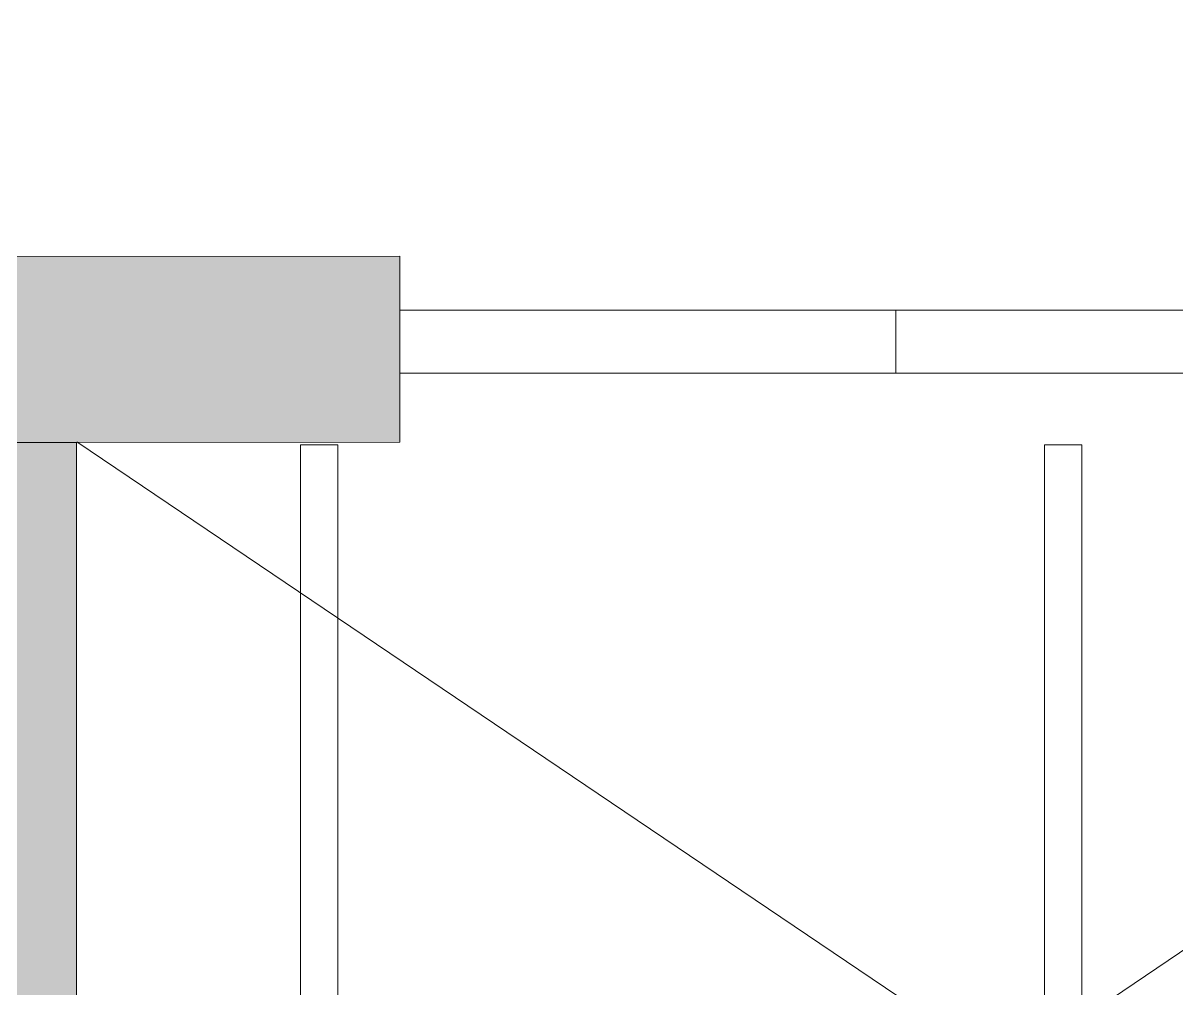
# Model space of a CAD drawing. Header units: metres. Extents: x 31.9 to 124, y -29 to 44.
# Drawn here: x 65.312 to 66.242, y -13.616 to -12.837 of the extents above; entities that cross this region are included whole.
import ezdxf

# ---------------------------------------------------------------- set-up
doc = ezdxf.new("R2010")
doc.units = ezdxf.units.M
doc.header["$LTSCALE"] = 100
doc.layers.add('ARQ', color=8, linetype='Continuous', lineweight=0)
doc.layers.add('P-PIPE', color=7, linetype='Continuous', lineweight=18)

# ---------------------------------------------------------------- blocks, each defined once
blk = doc.blocks.new('P6-7-8')
at = {"layer": 'ARQ', "ltscale": 0.03}
h = blk.add_hatch(color=256, dxfattribs=at)
h.dxf.hatch_style = 1
h.paths.add_polyline_path([(143.98899, -2853.85494), (140.33751, -2853.85497), (140.33751, -2854.00497), (143.98899, -2854.00495)])
h.paths.add_polyline_path([(138.68656, -2855.35708), (138.68656, -2855.20706), (139.25043, -2855.20673), (139.25043, -2855.35675)])
h.paths.add_polyline_path([(140.05043, -2855.35735), (140.05043, -2855.20732), (140.70439, -2855.20699), (140.70439, -2855.35702)])
h.paths.add_polyline_path([(142.13806, -2855.35757), (142.13806, -2855.20754), (141.50439, -2855.20699), (141.50439, -2855.35702)])
h.paths.add_polyline_path([(142.28815, -2856.36898), (142.13813, -2856.36898), (142.13806, -2855.04396), (142.28808, -2855.04396)])
h.paths.add_polyline_path([(135.04549, -2856.36899), (142.28815, -2856.36898), (142.28815, -2856.51898), (135.04549, -2856.51899)])
h.paths.add_polyline_path([(140.63897, -2856.36888), (140.48895, -2856.36888), (140.48889, -2855.35713), (140.63892, -2855.35713)])
h.paths.add_polyline_path([(138.98979, -2856.36878), (138.83976, -2856.36878), (138.83972, -2855.35699), (138.98974, -2855.35699)])
h.paths.add_polyline_path([(135.04567, -2856.36899), (135.04552, -2855.35675), (135.19557, -2855.35675), (135.19572, -2856.36899)])
h.paths.add_polyline_path([(135.04551, -2855.35707), (135.04551, -2855.20704), (137.38656, -2855.20673), (137.38656, -2855.35675)])
at = {"layer": 'ARQ'}
for p, q in [((138.98986, -2855.35641), (140.48944, -2856.36869)), ((140.48893, -2855.35652), (138.98987, -2856.36878))]:
    blk.add_line(p, q, dxfattribs=at)
blk.add_lwpolyline([(138.68656, -2855.35708), (138.68656, -2855.20706), (139.25043, -2855.20673), (139.25043, -2855.35675)], close=True, dxfattribs=at)
for points, elevation in [([(139.65043, -2855.25039), (139.65043, -2855.30109), (139.25043, -2855.30109), (139.25043, -2855.25039)], -2415.09098), ([(139.65043, -2855.25039), (139.65043, -2855.30109), (140.05043, -2855.30109), (140.05043, -2855.25039)], -2415.09098), ([(138.98979, -2856.36878), (138.83976, -2856.36878), (138.83972, -2855.35699), (138.98974, -2855.35699)], 2415.09098)]:
    blk.add_lwpolyline(points, close=True, dxfattribs=dict(at, elevation=elevation))
blk = doc.blocks.new('soporte tuberia Ayura - 4_-2612578-NIVEL 07')
at = {"layer": 'P-PIPE'}
for p, q in [((-0.285, 0.23656), (-0.315, 0.23656)), ((-0.315, 0.23656), (-0.315, -0.77344)), ((-0.315, -0.77344), (-0.315, 0.23656)), ((-0.315, 0.23656), (-0.285, 0.23656)), ((-0.285, -0.77344), (-0.285, 0.23656)), ((-0.285, 0.23656), (-0.285, -0.77344)), ((0.285, 0.23656), (0.285, -0.77344)), ((0.315, 0.23656), (0.285, 0.23656)), ((0.285, 0.23656), (0.315, 0.23656)), ((0.285, -0.77344), (0.285, 0.23656)), ((0.315, -0.77344), (0.315, 0.23656)), ((0.315, 0.23656), (0.315, -0.77344)), ((0.285, -0.02344), (-0.285, -0.02344)), ((-0.285, -0.02344), (-0.285, -0.06344)), ((-0.285, -0.06344), (-0.285, -0.02344)), ((-0.285, -0.02344), (0.285, -0.02344)), ((0.285, -0.06344), (0.285, -0.02344)), ((0.285, -0.02344), (0.285, -0.06344)), ((-0.285, -0.06344), (0.285, -0.06344)), ((0.285, -0.06344), (-0.285, -0.06344)), ((0.285, -0.26344), (-0.285, -0.26344)), ((-0.285, -0.26344), (-0.285, -0.30344)), ((-0.285, -0.30344), (-0.285, -0.26344)), ((-0.285, -0.26344), (0.285, -0.26344)), ((-0.2084, -0.26544), (-0.2084, -0.26344)), ((-0.2084, -0.26344), (-0.2084, -0.30344)), ((-0.2084, -0.26344), (-0.2064, -0.26344)), ((-0.2084, -0.26344), (-0.2064, -0.26344)), ((-0.2084, -0.30344), (-0.2084, -0.26544)), ((-0.2064, -0.26544), (-0.2084, -0.26544)), ((-0.2064, -0.26344), (-0.2064, -0.30344)), ((-0.2064, -0.26544), (-0.2064, -0.26344)), ((-0.1864, -0.26344), (-0.2064, -0.26344)), ((-0.2064, -0.26344), (-0.1864, -0.26344)), ((-0.2064, -0.30344), (-0.2064, -0.26344)), ((-0.2064, -0.26344), (-0.2064, -0.26544)), ((-0.2064, -0.30344), (-0.2064, -0.26544)), ((-0.2064, -0.26544), (-0.1864, -0.26544)), ((-0.2064, -0.26544), (-0.1864, -0.26544)), ((-0.2064, -0.26544), (-0.2064, -0.30344)), ((-0.1864, -0.26344), (-0.1864, -0.26544)), ((-0.1864, -0.30344), (-0.1864, -0.26344)), ((-0.1864, -0.26544), (-0.1864, -0.26344)), ((-0.1864, -0.26344), (-0.1864, -0.30344)), ((-0.1864, -0.26344), (-0.1844, -0.26344)), ((-0.1864, -0.26344), (-0.1844, -0.26344)), ((-0.1864, -0.26544), (-0.1864, -0.30344)), ((-0.1864, -0.30344), (-0.1864, -0.26544)), ((-0.1844, -0.26544), (-0.1864, -0.26544)), ((-0.1844, -0.30344), (-0.1844, -0.26344)), ((-0.1844, -0.26344), (-0.1844, -0.26544)), ((-0.1844, -0.26544), (-0.1844, -0.30344)), ((0.173, -0.26544), (0.173, -0.26344)), ((0.173, -0.26344), (0.173, -0.30344)), ((0.173, -0.26344), (0.175, -0.26344)), ((0.173, -0.26344), (0.175, -0.26344)), ((0.173, -0.30344), (0.173, -0.26544)), ((0.175, -0.26544), (0.173, -0.26544)), ((0.175, -0.26344), (0.175, -0.30344)), ((0.175, -0.26544), (0.175, -0.26344)), ((0.195, -0.26344), (0.175, -0.26344)), ((0.175, -0.26344), (0.195, -0.26344)), ((0.175, -0.30344), (0.175, -0.26344)), ((0.175, -0.26344), (0.175, -0.26544)), ((0.175, -0.30344), (0.175, -0.26544)), ((0.175, -0.26544), (0.195, -0.26544)), ((0.175, -0.26544), (0.195, -0.26544)), ((0.175, -0.26544), (0.175, -0.30344)), ((0.195, -0.26344), (0.195, -0.26544)), ((0.195, -0.30344), (0.195, -0.26344)), ((0.195, -0.26544), (0.195, -0.26344)), ((0.195, -0.26344), (0.195, -0.30344)), ((0.195, -0.26344), (0.197, -0.26344)), ((0.195, -0.26344), (0.197, -0.26344)), ((0.195, -0.26544), (0.195, -0.30344)), ((0.195, -0.30344), (0.195, -0.26544)), ((0.197, -0.26544), (0.195, -0.26544)), ((0.197, -0.30344), (0.197, -0.26344)), ((0.197, -0.26344), (0.197, -0.26544)), ((0.197, -0.26544), (0.197, -0.30344)), ((0.285, -0.30344), (0.285, -0.26344)), ((0.285, -0.26344), (0.285, -0.30344)), ((-0.19678, -0.28015), (-0.2003, -0.28262)), ((-0.2003, -0.28262), (-0.19678, -0.28015)), ((-0.19678, -0.28015), (-0.2003, -0.28262)), ((-0.2003, -0.28262), (-0.19678, -0.28015)), ((-0.2003, -0.28262), (-0.19993, -0.28691)), ((-0.19993, -0.28691), (-0.2003, -0.28262)), ((-0.2003, -0.28262), (-0.19993, -0.28691)), ((-0.19993, -0.28691), (-0.2003, -0.28262)), ((-0.19993, -0.28691), (-0.19602, -0.28873)), ((-0.19602, -0.28873), (-0.19993, -0.28691)), ((-0.19993, -0.28691), (-0.19602, -0.28873)), ((-0.19602, -0.28873), (-0.19993, -0.28691)), ((-0.19287, -0.28197), (-0.19678, -0.28015)), ((-0.19678, -0.28015), (-0.19287, -0.28197)), ((-0.19287, -0.28197), (-0.19678, -0.28015)), ((-0.19678, -0.28015), (-0.19287, -0.28197)), ((-0.19602, -0.28873), (-0.1925, -0.28626)), ((-0.1925, -0.28626), (-0.19602, -0.28873)), ((-0.19602, -0.28873), (-0.1925, -0.28626)), ((-0.1925, -0.28626), (-0.19602, -0.28873)), ((-0.1925, -0.28626), (-0.19287, -0.28197)), ((-0.19287, -0.28197), (-0.1925, -0.28626)), ((-0.1925, -0.28626), (-0.19287, -0.28197)), ((-0.19287, -0.28197), (-0.1925, -0.28626)), ((0.18462, -0.28015), (0.1811, -0.28262)), ((0.1811, -0.28262), (0.18462, -0.28015)), ((0.18462, -0.28015), (0.1811, -0.28262)), ((0.1811, -0.28262), (0.18462, -0.28015)), ((0.1811, -0.28262), (0.18147, -0.28691)), ((0.18147, -0.28691), (0.1811, -0.28262)), ((0.1811, -0.28262), (0.18147, -0.28691)), ((0.18147, -0.28691), (0.1811, -0.28262)), ((0.18147, -0.28691), (0.18538, -0.28873)), ((0.18538, -0.28873), (0.18147, -0.28691)), ((0.18147, -0.28691), (0.18538, -0.28873)), ((0.18538, -0.28873), (0.18147, -0.28691)), ((0.18853, -0.28197), (0.18462, -0.28015)), ((0.18462, -0.28015), (0.18853, -0.28197)), ((0.18853, -0.28197), (0.18462, -0.28015)), ((0.18462, -0.28015), (0.18853, -0.28197)), ((0.18538, -0.28873), (0.1889, -0.28626)), ((0.1889, -0.28626), (0.18538, -0.28873)), ((0.18538, -0.28873), (0.1889, -0.28626)), ((0.1889, -0.28626), (0.18538, -0.28873)), ((0.1889, -0.28626), (0.18853, -0.28197)), ((0.18853, -0.28197), (0.1889, -0.28626)), ((0.1889, -0.28626), (0.18853, -0.28197)), ((0.18853, -0.28197), (0.1889, -0.28626)), ((-0.285, -0.30344), (0.285, -0.30344)), ((0.285, -0.30344), (-0.285, -0.30344)), ((-0.2064, -0.30344), (-0.2084, -0.30344)), ((-0.2064, -0.30344), (-0.2084, -0.30344)), ((-0.2064, -0.30344), (-0.1864, -0.30344)), ((-0.2064, -0.30344), (-0.1864, -0.30344)), ((-0.1844, -0.30344), (-0.1864, -0.30344)), ((-0.1844, -0.30344), (-0.1864, -0.30344)), ((0.175, -0.30344), (0.173, -0.30344)), ((0.175, -0.30344), (0.173, -0.30344)), ((0.175, -0.30344), (0.195, -0.30344)), ((0.175, -0.30344), (0.195, -0.30344)), ((0.197, -0.30344), (0.195, -0.30344)), ((0.197, -0.30344), (0.195, -0.30344)), ((-0.315, -0.77344), (-0.285, -0.77344)), ((-0.285, -0.77344), (-0.315, -0.77344)), ((0.285, -0.77344), (0.315, -0.77344)), ((0.315, -0.77344), (0.285, -0.77344))]:
    blk.add_line(p, q, dxfattribs=at)

msp = doc.modelspace()

# ---------------------------------------------------------------- block references
at = {"layer": 'ARQ', "linetype": 'Continuous'}
msp.add_blockref('P6-7-8', (-73.63483, 2842.18191), dxfattribs=at)
at = {"layer": 'P-PIPE', "rotation": 180}
msp.add_blockref('soporte tuberia Ayura - 4_-2612578-NIVEL 07', (65.85045, -13.95051), dxfattribs=at)

doc.saveas('drawing.dxf')
